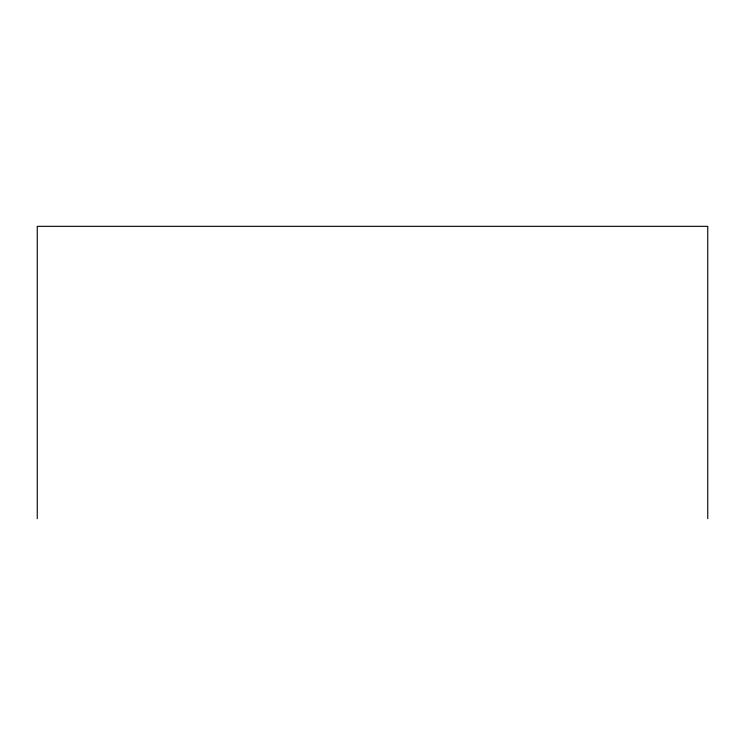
<?xml version="1.0" encoding="UTF-8"?>
<svg xmlns="http://www.w3.org/2000/svg" width="745" height="745" viewBox="0 0 745 745"><rect width="100%" height="100%" fill="white"/><g stroke="black" fill="none" stroke-linecap="round" stroke-linejoin="round"><path stroke-width="1.12" d="M707.75 518.66L707.75 226.34L37.25 226.34L37.25 518.66"/></g></svg>
